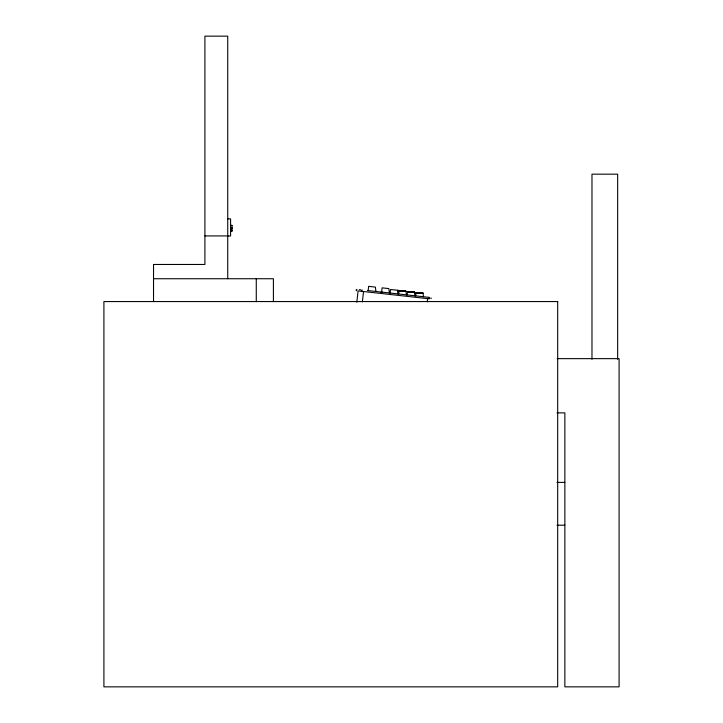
<?xml version="1.0" encoding="UTF-8"?>
<svg xmlns="http://www.w3.org/2000/svg" width="723" height="723" viewBox="0 0 723 723"><rect width="100%" height="100%" fill="white"/><g stroke="black" fill="none" stroke-linecap="round" stroke-linejoin="round"><path stroke-width="1.08" d="M390.14 293.041L390.537 289.498L405.955 291.206L398.96 291.496L405.955 291.206L406.453 294.848M407.474 292.435L414.469 292.146L414.966 295.788M415.978 293.375L422.982 293.086L423.47 296.728M407.474 292.417L414.469 292.146L407.474 292.291M356.819 302.277L358.075 290.926L428.992 298.78M362.386 301.853L363.524 291.532M368.161 290.61L368.631 286.353L375.364 287.103L375.96 291.477M381.636 292.101L382.106 287.844L388.838 288.594L389.435 292.969M398.653 293.99L398.969 291.134L405.964 291.215L398.969 291.152M407.157 294.93L407.474 292.065L414.469 292.182M415.671 295.87L415.987 293.032A17.325 16.81 6.3 0 1 422.982 293.086L407.474 292.092L422.982 293.113M427.257 301.816L427.609 298.626M431.062 298.644L431.143 297.939M362.241 289.977L361.699 290.61L362.087 291.351M429.173 298.771L429.76 298.147L429.317 297.406M380.605 292.472L382.16 292.074M356.972 289.372L356.023 289.986L356.81 290.791M227.736 218.87L230.592 218.87L230.592 235.996L227.736 235.996M230.592 225.386L232.02 225.386L232.02 231.008L230.592 230.971M230.592 225.468L232.02 225.468M230.592 227.763L232.02 227.763M230.592 228.423L232.02 228.423M232.02 230.294L230.592 230.321L232.02 230.438M230.592 230.637L232.02 230.646M230.592 230.764L232.02 230.809M230.592 230.89L232.02 230.872M204.907 235.924L227.736 235.924M153.529 278.735L273.402 278.735L273.402 301.563M557.189 358.644L619.087 358.644L619.087 686.85L564.862 686.85L564.862 412.869L556.999 412.869M556.999 482.395L564.862 482.395M556.999 525.205L564.862 525.205M359.331 289.634L360.75 289.787M367.447 290.529L429.146 297.361M397.451 290.266L397.939 293.909M617.659 359.277L617.659 174.171L591.974 174.171L591.974 359.277M256.276 278.735L256.276 301.563M227.736 278.735L227.736 36.15L204.907 36.15L204.907 264.464L153.529 264.464L153.529 301.563M557.686 301.563L103.913 301.563L103.913 686.85L557.686 686.85L557.686 301.563"/></g></svg>
